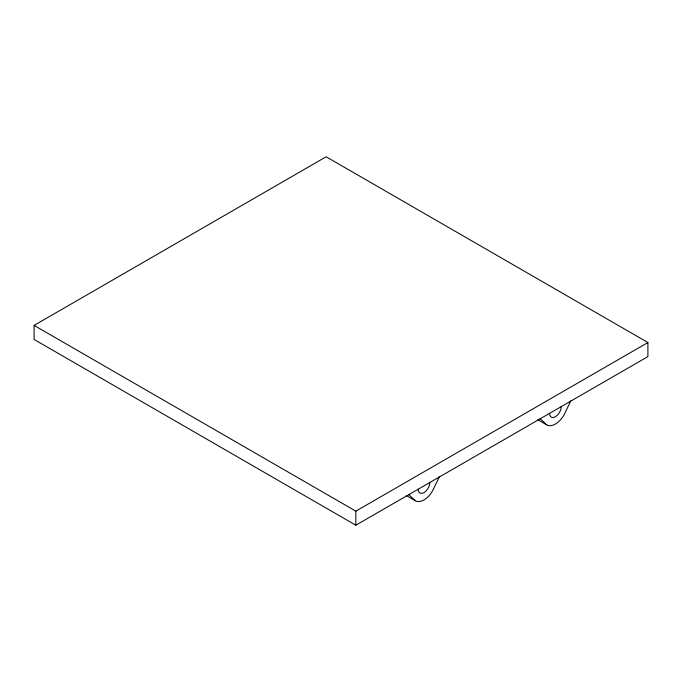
<?xml version="1.0" encoding="UTF-8"?>
<svg xmlns="http://www.w3.org/2000/svg" width="682" height="682" viewBox="0 0 682 682"><rect width="100%" height="100%" fill="white"/><g stroke="black" fill="none" stroke-linecap="round" stroke-linejoin="round"><path stroke-width="1.02" d="M34.1 325.399L34.1 339.457L355.842 525.217L647.9 356.601L647.9 342.543L326.158 156.783L34.1 325.399L355.842 511.159L647.9 342.543M355.842 525.217L355.842 511.159M439.43 476.616L432.593 490.835A17.212 9.94 -60 0 1 415.389 500.776L406.37 495.567M570.851 400.735L564.023 414.963A17.212 9.94 -60 0 1 546.811 424.895L537.8 419.694M539.982 418.56L546.811 424.895M408.552 494.433L415.389 500.776M429.831 482.498A8.261 4.765 -60 0 1 423.991 492.617A8.261 4.765 -60 0 1 418.151 489.241M561.26 406.617A8.261 4.765 -60 0 1 555.412 416.736A8.261 4.765 -60 0 1 549.573 413.369"/></g></svg>
